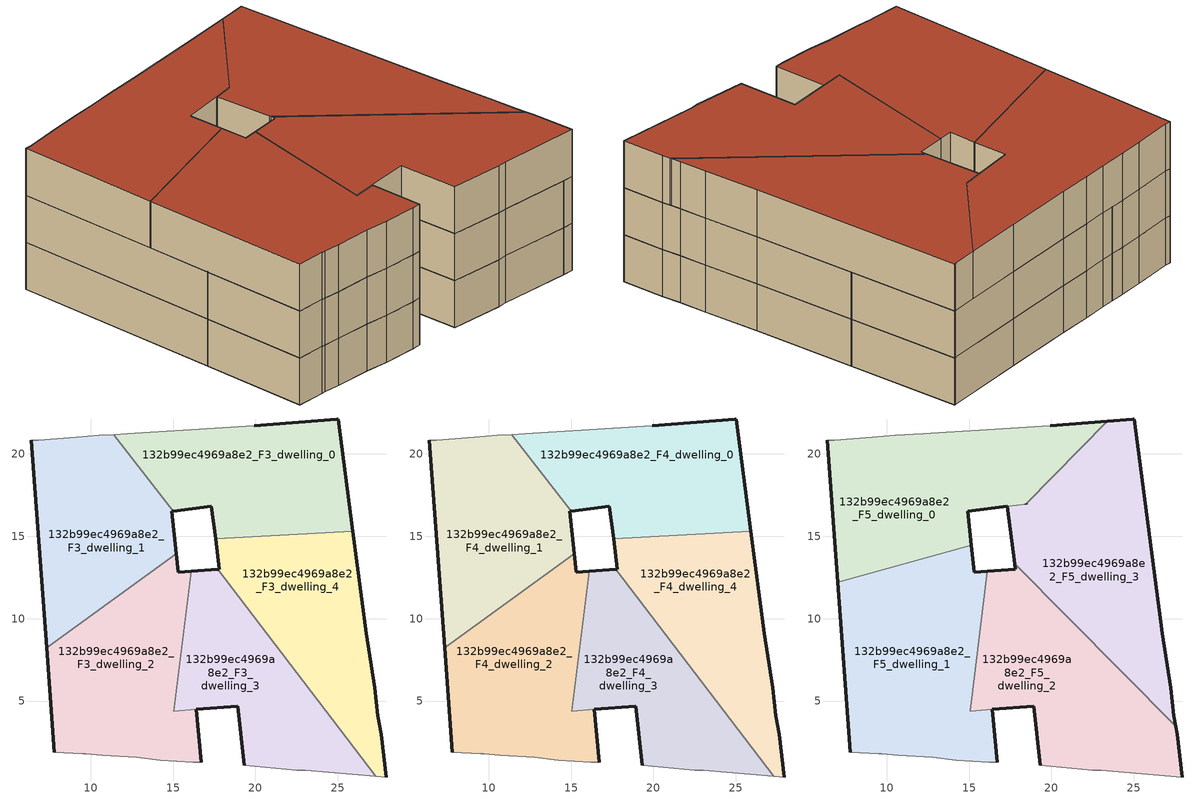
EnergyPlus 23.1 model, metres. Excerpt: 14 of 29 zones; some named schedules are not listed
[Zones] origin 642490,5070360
132b99ec4969a8e2_F3_dwelling_0
 floor to 132b99ec4969a8e2_F2_dwelling_0 (EU_floor_Construction): 25.91,15.31 25.02,22.11 24.93,22.11 19.92,21.71 15.62,21.41 13.62,21.31 12.21,21.21 11.42,21.17 15,16.52 17.32,16.81 17.57,14.84 z9
 wall outside (EU_wall_Construction): 19.92,21.71 24.93,22.11 25.02,22.11 25.91,15.31 / 17.57,14.84 17.32,16.81 15,16.52 z9:12
 wall adiabatic (EU_wall_Construction): 11.42,21.17 12.21,21.21 13.62,21.31 15.62,21.41 19.92,21.71 z9:12
 wall to 132b99ec4969a8e2_F3_dwelling_4 (EU_wall_Construction): 25.91,15.31 17.57,14.84 z9:12
 wall to 132b99ec4969a8e2_F3_dwelling_1 (EU_wall_Construction): 15,16.52 11.42,21.17 z9:12
132b99ec4969a8e2_F3_dwelling_1
 floor to 132b99ec4969a8e2_F2_dwelling_1 (EU_floor_Construction): 15.19,13.93 14.92,16.51 15,16.52 11.42,21.17 10.51,21.11 9.11,21.01 6.81,20.81 6.41,20.81 7.34,8.24 z9
 wall outside (EU_wall_Construction): 15,16.52 14.92,16.51 15.19,13.93 / 7.34,8.24 6.41,20.81 z9:12
 wall adiabatic (EU_wall_Construction): 6.41,20.81 6.81,20.81 9.11,21.01 10.51,21.11 11.42,21.17 z9:12
 wall to 132b99ec4969a8e2_F3_dwelling_2 (EU_wall_Construction): 15.19,13.93 7.34,8.24 z9:12
132b99ec4969a8e2_F3_dwelling_2
 floor to 132b99ec4969a8e2_F2_dwelling_2 (EU_floor_Construction): 16.71,1.3 16.41,4.5 15.05,4.39 16.11,12.87 15.31,12.81 15.19,13.93 7.34,8.24 7.81,1.9 9.51,1.8 9.71,1.8 10.71,1.7 12.81,1.6 14.21,1.4 16.21,1.3 z9
 wall outside (EU_wall_Construction): 7.81,1.9 7.34,8.24 / 15.19,13.93 15.31,12.81 16.11,12.87 / 16.41,4.5 16.71,1.3 z9:12
 wall adiabatic (EU_wall_Construction): 16.71,1.3 16.21,1.3 14.21,1.4 12.81,1.6 10.71,1.7 9.71,1.8 9.51,1.8 7.81,1.9 z9:12
 wall to 132b99ec4969a8e2_F3_dwelling_3 (EU_wall_Construction): 16.11,12.87 16.02,12.15 15.05,4.39 16.41,4.5 z9:12
132b99ec4969a8e2_F3_dwelling_3
 floor to 132b99ec4969a8e2_F2_dwelling_3 (EU_floor_Construction): 27.3,0.44 17.7,13 16.11,12.87 15.05,4.39 18.92,4.7 19.31,1.09 22.52,0.79 23.02,0.79 z9
 wall outside (EU_wall_Construction): 16.11,12.87 17.7,13 / 19.31,1.09 18.92,4.7 16.42,4.5 z9:12; 16.41,4.5,12 16.42,4.5,9 16.41,4.5,9
 wall to 132b99ec4969a8e2_F3_dwelling_4 (EU_wall_Construction): 17.7,13 27.3,0.44 z9:12
 wall adiabatic (EU_wall_Construction): 27.3,0.44 23.02,0.79 22.52,0.79 19.31,1.09 z9:12
132b99ec4969a8e2_F3_dwelling_4
 floor to 132b99ec4969a8e2_F2_dwelling_4 (EU_floor_Construction): 27.92,0.39 27.62,3 27.42,4.1 27.22,5.8 26.72,9.1 25.91,15.31 17.57,14.84 17.82,13 17.7,13 27.3,0.44 z9
 wall outside (EU_wall_Construction): 17.7,13 17.82,13 17.57,14.84 / 25.91,15.31 26.72,9.1 27.22,5.8 27.42,4.1 27.62,3 27.92,0.39 z9:12
 wall adiabatic (EU_wall_Construction): 27.92,0.39 27.3,0.44 z9:12
132b99ec4969a8e2_F4_dwelling_0
 floor to 132b99ec4969a8e2_F3_dwelling_0 (EU_floor_Construction): 25.91,15.31 25.02,22.11 24.93,22.11 19.92,21.71 15.62,21.41 13.62,21.31 12.21,21.21 11.42,21.17 15,16.52 17.32,16.81 17.57,14.84 z12
 wall outside (EU_wall_Construction): 19.92,21.71 24.93,22.11 25.02,22.11 25.91,15.31 / 17.57,14.84 17.32,16.81 15,16.52 z12:15
 wall adiabatic (EU_wall_Construction): 11.42,21.17 12.21,21.21 13.62,21.31 15.62,21.41 19.92,21.71 z12:15
 wall to 132b99ec4969a8e2_F4_dwelling_4 (EU_wall_Construction): 25.91,15.31 17.57,14.84 z12:15
 wall to 132b99ec4969a8e2_F4_dwelling_1 (EU_wall_Construction): 15,16.52 11.42,21.17 z12:15
132b99ec4969a8e2_F4_dwelling_1
 floor to 132b99ec4969a8e2_F3_dwelling_1 (EU_floor_Construction): 15.19,13.93 14.92,16.51 15,16.52 11.42,21.17 10.51,21.11 9.11,21.01 6.81,20.81 6.41,20.81 7.34,8.24 z12
 wall outside (EU_wall_Construction): 15,16.52 14.92,16.51 15.19,13.93 / 7.34,8.24 6.41,20.81 z12:15
 wall adiabatic (EU_wall_Construction): 6.41,20.81 6.81,20.81 9.11,21.01 10.51,21.11 11.42,21.17 z12:15
 wall to 132b99ec4969a8e2_F4_dwelling_2 (EU_wall_Construction): 15.19,13.93 7.34,8.24 z12:15
132b99ec4969a8e2_F4_dwelling_2
 floor to 132b99ec4969a8e2_F3_dwelling_2 (EU_floor_Construction): 16.71,1.3 16.41,4.5 15.05,4.39 16.11,12.87 15.31,12.81 15.19,13.93 7.34,8.24 7.81,1.9 9.51,1.8 9.71,1.8 10.71,1.7 12.81,1.6 14.21,1.4 16.21,1.3 z12
 wall outside (EU_wall_Construction): 7.81,1.9 7.34,8.24 / 15.19,13.93 15.31,12.81 16.11,12.87 / 16.41,4.5 16.71,1.3 z12:15
 wall adiabatic (EU_wall_Construction): 16.71,1.3 16.21,1.3 14.21,1.4 12.81,1.6 10.71,1.7 9.71,1.8 9.51,1.8 7.81,1.9 z12:15
 wall to 132b99ec4969a8e2_F4_dwelling_3 (EU_wall_Construction): 16.11,12.87 16.02,12.15 15.05,4.39 16.41,4.5 z12:15
132b99ec4969a8e2_F4_dwelling_3
 floor to 132b99ec4969a8e2_F3_dwelling_3 (EU_floor_Construction): 27.3,0.44 17.7,13 16.11,12.87 15.05,4.39 18.92,4.7 19.31,1.09 22.52,0.79 23.02,0.79 z12
 wall outside (EU_wall_Construction): 16.11,12.87 17.7,13 / 19.31,1.09 18.92,4.7 16.42,4.5 z12:15; 16.41,4.5,15 16.42,4.5,12 16.41,4.5,12
 wall to 132b99ec4969a8e2_F4_dwelling_4 (EU_wall_Construction): 17.7,13 27.3,0.44 z12:15
 wall adiabatic (EU_wall_Construction): 27.3,0.44 23.02,0.79 22.52,0.79 19.31,1.09 z12:15
 roof outside (EU_roof_Construction): 16.11,12.87 15.06,4.39 15.93,11.43 15.05,4.39 z15
132b99ec4969a8e2_F4_dwelling_4
 floor to 132b99ec4969a8e2_F3_dwelling_4 (EU_floor_Construction): 27.92,0.39 27.62,3 27.42,4.1 27.22,5.8 26.72,9.1 25.91,15.31 17.57,14.84 17.82,13 17.7,13 27.3,0.44 z12
 wall outside (EU_wall_Construction): 17.7,13 17.82,13 17.57,14.84 / 25.91,15.31 26.72,9.1 27.22,5.8 27.42,4.1 27.62,3 27.92,0.39 z12:15
 wall adiabatic (EU_wall_Construction): 27.92,0.39 27.3,0.44 z12:15
132b99ec4969a8e2_F5_dwelling_0
 floor to 132b99ec4969a8e2_F4_dwelling_1 (EU_floor_Construction): 15.14,14.44 14.92,16.51 15,16.52 11.42,21.17 10.51,21.11 9.11,21.01 6.81,20.81 6.41,20.81 7.05,12.21 z15
 floor to 132b99ec4969a8e2_F4_dwelling_0 (EU_floor_Construction): 18.48,16.96 23.39,21.99 19.92,21.71 15.62,21.41 13.62,21.31 12.21,21.21 11.42,21.17 15,16.52 17.32,16.81 z15
 wall outside (EU_wall_Construction): 17.31,16.81 14.92,16.51 15.14,14.44 / 7.05,12.21 6.41,20.81 / 19.92,21.71 23.39,21.99 z15:18; 17.31,16.81,18 17.32,16.81,15 17.31,16.81,15; 18.48,16.95,18 18.48,16.96,15 18.48,16.95,15
 wall to 132b99ec4969a8e2_F5_dwelling_1 (EU_wall_Construction): 15.14,14.44 7.05,12.21 z15:18
 wall adiabatic (EU_wall_Construction): 6.41,20.81 6.81,20.81 9.11,21.01 10.51,21.11 12.21,21.21 13.62,21.31 15.62,21.41 19.92,21.71 z15:18
 wall to 132b99ec4969a8e2_F5_dwelling_3 (EU_wall_Construction): 18.48,16.95 17.32,16.81 / 23.39,21.99 18.48,16.96 z15:18
 roof outside (EU_roof_Construction): 23.39,21.99 18.48,16.95 14.92,16.51 15.14,14.44 7.05,12.21 6.41,20.81 6.81,20.81 9.11,21.01 10.51,21.11 12.21,21.21 13.62,21.31 15.62,21.41 19.92,21.71 z18
132b99ec4969a8e2_F5_dwelling_1
 floor outside (EU_floor_Construction): 15.06,4.39 16.11,12.87 15.05,4.39 15.93,11.43 z15
 floor to 132b99ec4969a8e2_F4_dwelling_2 (EU_floor_Construction): 16.71,1.3 16.41,4.5 15.05,4.39 16.11,12.87 15.31,12.81 15.19,13.93 7.34,8.24 7.81,1.9 9.51,1.8 9.71,1.8 10.71,1.7 12.81,1.6 14.21,1.4 16.21,1.3 z15
 floor to 132b99ec4969a8e2_F4_dwelling_1 (EU_floor_Construction): 15.19,13.93 15.14,14.44 7.05,12.21 7.34,8.24 z15
 floor to 132b99ec4969a8e2_F4_dwelling_3 (EU_floor_Construction): 16.41,4.5 15.06,4.39 15.93,11.43 15.05,4.39 z15
 wall outside (EU_wall_Construction): 7.81,1.9 7.05,12.21 / 15.14,14.44 15.31,12.81 16.11,12.87 / 16.41,4.5 16.71,1.3 z15:18
 wall adiabatic (EU_wall_Construction): 16.71,1.3 16.21,1.3 14.21,1.4 12.81,1.6 10.71,1.7 9.71,1.8 9.51,1.8 7.81,1.9 z15:18
 wall to 132b99ec4969a8e2_F5_dwelling_2 (EU_wall_Construction): 15.06,4.39 16.41,4.5 / 16.11,12.87 15.07,4.4 z15:18; 15.07,4.4,17.98 15.07,4.4,15 15.07,4.39,15
 roof outside (EU_roof_Construction): 15.14,14.44 15.31,12.81 16.11,12.87 15.06,4.39 16.41,4.5 16.71,1.3 16.21,1.3 14.21,1.4 12.81,1.6 10.71,1.7 9.71,1.8 9.51,1.8 7.81,1.9 7.05,12.21 z18
132b99ec4969a8e2_F5_dwelling_2
 floor to 132b99ec4969a8e2_F4_dwelling_3 (EU_floor_Construction): 27.3,0.44 17.7,13 16.11,12.87 15.06,4.39 18.92,4.7 19.31,1.09 22.52,0.79 23.02,0.79 z15
 floor to 132b99ec4969a8e2_F4_dwelling_4 (EU_floor_Construction): 27.92,0.39 27.62,3 27.54,3.46 17.77,13.33 17.82,13 17.7,13 27.3,0.44 z15
 wall outside (EU_wall_Construction): 16.11,12.87 17.82,13 17.77,13.33 / 27.54,3.46 27.62,3 27.92,0.39 / 19.31,1.09 18.92,4.7 16.42,4.5 z15:18; 16.41,4.5,18 16.42,4.5,15 16.41,4.5,15
 wall to 132b99ec4969a8e2_F5_dwelling_3 (EU_wall_Construction): 17.77,13.33 27.54,3.46 z15:18
 wall adiabatic (EU_wall_Construction): 27.92,0.39 23.02,0.79 22.52,0.79 19.31,1.09 z15:18
 roof outside (EU_roof_Construction): 27.54,3.46 27.62,3 27.92,0.39 23.02,0.79 22.52,0.79 19.31,1.09 18.92,4.7 15.07,4.4 16.11,12.87 17.82,13 17.77,13.33 z18
132b99ec4969a8e2_F5_dwelling_3
 floor to 132b99ec4969a8e2_F4_dwelling_0 (EU_floor_Construction): 25.91,15.31 25.02,22.11 24.93,22.11 23.39,21.99 18.48,16.95 17.32,16.81 17.58,14.84 z15
 floor to 132b99ec4969a8e2_F4_dwelling_4 (EU_floor_Construction): 27.54,3.46 27.42,4.1 27.22,5.8 26.72,9.1 25.91,15.31 17.58,14.84 17.77,13.33 z15
 wall outside (EU_wall_Construction): 17.77,13.33 17.32,16.81 / 23.39,21.99 24.93,22.11 25.02,22.11 26.72,9.1 27.22,5.8 27.42,4.1 27.54,3.46 z15:18; 18.48,16.95,18 18.48,16.96,15 18.48,16.96,18
 roof outside (EU_roof_Construction): 25.02,22.11 26.72,9.1 27.22,5.8 27.42,4.1 27.54,3.46 17.77,13.33 17.32,16.81 18.48,16.95 23.39,21.99 24.93,22.11 z18
[Building]
EU S2 Campaign: North Axis=0; Terrain=City; Solar Distribution=FullExterior
[Site:Location]
Lyon-Bron: Latitude=45.75; Longitude=5; Time Zone=1; Elevation=198
[SizingPeriod:WeatherFileDays]
AnnualSizingPeriod: Begin Month=1; Begin Day of Month=1; End Month=12; End Day of Month=31; Day of Week for Start Day=Monday; Use Weather File Daylight Saving Period=No; Use Weather File Rain and Snow Indicators=No
[MATERIAL]
EU_InternalMass_Material: Roughness=MediumRough; Thickness=0.1; Conductivity=1; Density=1800; Specific Heat=900; Thermal Absorptance=0.9; Solar Absorptance=0.7; Visible Absorptance=0.7
[MATERIAL:NOMASS] Roughness=MediumRough; Thermal Absorptance=0.9; Solar Absorptance=0.7; Visible Absorptance=0.7
Name | Thermal Resistance
EU_wall_NoMass | 0.776494
EU_roof_NoMass | 0.486893
EU_floor_NoMass | 0.421597
[CONSTRUCTION]
EU_wall_Construction: EU_wall_NoMass
EU_roof_Construction: EU_roof_NoMass
EU_floor_Construction: EU_floor_NoMass
EU_InternalMass_Construction: EU_InternalMass_Material
[ZONE] Type=1; Multiplier=1; Ceiling Height=autocalculate; Floor Area=autocalculate; Part of Total Floor Area=Yes
Name | Volume
132b99ec4969a8e2_F3_dwelling_0; 132b99ec4969a8e2_F4_dwelling_0 | 224.459
132b99ec4969a8e2_F5_dwelling_0 | 278.939
132b99ec4969a8e2_F3_dwelling_1; 132b99ec4969a8e2_F4_dwelling_1 | 224.477
132b99ec4969a8e2_F5_dwelling_1 | 296.35
132b99ec4969a8e2_F3_dwelling_2; 132b99ec4969a8e2_F4_dwelling_2 | 240.469
132b99ec4969a8e2_F5_dwelling_2 | 264.835
132b99ec4969a8e2_F3_dwelling_3; 132b99ec4969a8e2_F4_dwelling_3 | 208.46
132b99ec4969a8e2_F5_dwelling_3 | 282.196
132b99ec4969a8e2_F3_dwelling_4; 132b99ec4969a8e2_F4_dwelling_4 | 224.462
[INTERNALMASS] Construction=EU_InternalMass_Construction
Name | Zone or ZoneList | Surface Area
132b99ec4969a8e2_F3_dwelling_0_EU_InternalMass | 132b99ec4969a8e2_F3_dwelling_0 | 74.8193
132b99ec4969a8e2_F3_dwelling_1_EU_InternalMass | 132b99ec4969a8e2_F3_dwelling_1 | 74.826
132b99ec4969a8e2_F3_dwelling_2_EU_InternalMass | 132b99ec4969a8e2_F3_dwelling_2 | 80.1559
132b99ec4969a8e2_F3_dwelling_3_EU_InternalMass | 132b99ec4969a8e2_F3_dwelling_3 | 69.4861
132b99ec4969a8e2_F3_dwelling_4_EU_InternalMass | 132b99ec4969a8e2_F3_dwelling_4 | 74.8211
132b99ec4969a8e2_F4_dwelling_0_EU_InternalMass | 132b99ec4969a8e2_F4_dwelling_0 | 74.8193
132b99ec4969a8e2_F4_dwelling_1_EU_InternalMass | 132b99ec4969a8e2_F4_dwelling_1 | 74.826
132b99ec4969a8e2_F4_dwelling_2_EU_InternalMass | 132b99ec4969a8e2_F4_dwelling_2 | 80.1559
132b99ec4969a8e2_F4_dwelling_3_EU_InternalMass | 132b99ec4969a8e2_F4_dwelling_3 | 69.4861
132b99ec4969a8e2_F4_dwelling_4_EU_InternalMass | 132b99ec4969a8e2_F4_dwelling_4 | 74.8211
132b99ec4969a8e2_F5_dwelling_0_EU_InternalMass | 132b99ec4969a8e2_F5_dwelling_0 | 92.9878
132b99ec4969a8e2_F5_dwelling_1_EU_InternalMass | 132b99ec4969a8e2_F5_dwelling_1 | 98.7828
132b99ec4969a8e2_F5_dwelling_2_EU_InternalMass | 132b99ec4969a8e2_F5_dwelling_2 | 88.2775
132b99ec4969a8e2_F5_dwelling_3_EU_InternalMass | 132b99ec4969a8e2_F5_dwelling_3 | 94.0645
[OTHEREQUIPMENT] Fuel Type=Electricity; Design Level Calculation Method=Watts/Area; Power per Zone Floor Area=1; Fraction Latent=0; Fraction Radiant=0; Fraction Lost=0; Carbon Dioxide Generation Rate=0; EndUse Subcategory=EU_Step8_InternalGains
Name | Zone or ZoneList or Space or SpaceList | Schedule
EU_Step8_InternalGain_132b99ec4969a8e2_F3_dwelling_0_f000 | 132b99ec4969a8e2_F3_dwelling_0 | EU_Step8_GainSchedule_132b99ec4969a8e2_F3_dwelling_0_f000
EU_Step8_InternalGain_132b99ec4969a8e2_F3_dwelling_1_f000 | 132b99ec4969a8e2_F3_dwelling_1 | EU_Step8_GainSchedule_132b99ec4969a8e2_F3_dwelling_1_f000
EU_Step8_InternalGain_132b99ec4969a8e2_F3_dwelling_2_f000 | 132b99ec4969a8e2_F3_dwelling_2 | EU_Step8_GainSchedule_132b99ec4969a8e2_F3_dwelling_2_f000
EU_Step8_InternalGain_132b99ec4969a8e2_F3_dwelling_3_f000 | 132b99ec4969a8e2_F3_dwelling_3 | EU_Step8_GainSchedule_132b99ec4969a8e2_F3_dwelling_3_f000
EU_Step8_InternalGain_132b99ec4969a8e2_F3_dwelling_4_f000 | 132b99ec4969a8e2_F3_dwelling_4 | EU_Step8_GainSchedule_132b99ec4969a8e2_F3_dwelling_4_f000
EU_Step8_InternalGain_132b99ec4969a8e2_F4_dwelling_0_f000 | 132b99ec4969a8e2_F4_dwelling_0 | EU_Step8_GainSchedule_132b99ec4969a8e2_F4_dwelling_0_f000
EU_Step8_InternalGain_132b99ec4969a8e2_F4_dwelling_1_f000 | 132b99ec4969a8e2_F4_dwelling_1 | EU_Step8_GainSchedule_132b99ec4969a8e2_F4_dwelling_1_f000
EU_Step8_InternalGain_132b99ec4969a8e2_F4_dwelling_2_f000 | 132b99ec4969a8e2_F4_dwelling_2 | EU_Step8_GainSchedule_132b99ec4969a8e2_F4_dwelling_2_f000
EU_Step8_InternalGain_132b99ec4969a8e2_F4_dwelling_3_f000 | 132b99ec4969a8e2_F4_dwelling_3 | EU_Step8_GainSchedule_132b99ec4969a8e2_F4_dwelling_3_f000
EU_Step8_InternalGain_132b99ec4969a8e2_F4_dwelling_4_f000 | 132b99ec4969a8e2_F4_dwelling_4 | EU_Step8_GainSchedule_132b99ec4969a8e2_F4_dwelling_4_f000
EU_Step8_InternalGain_132b99ec4969a8e2_F5_dwelling_0_f000 | 132b99ec4969a8e2_F5_dwelling_0 | EU_Step8_GainSchedule_132b99ec4969a8e2_F5_dwelling_0_f000
EU_Step8_InternalGain_132b99ec4969a8e2_F5_dwelling_1_f000 | 132b99ec4969a8e2_F5_dwelling_1 | EU_Step8_GainSchedule_132b99ec4969a8e2_F5_dwelling_1_f000
EU_Step8_InternalGain_132b99ec4969a8e2_F5_dwelling_2_f000 | 132b99ec4969a8e2_F5_dwelling_2 | EU_Step8_GainSchedule_132b99ec4969a8e2_F5_dwelling_2_f000
EU_Step8_InternalGain_132b99ec4969a8e2_F5_dwelling_3_f000 | 132b99ec4969a8e2_F5_dwelling_3 | EU_Step8_GainSchedule_132b99ec4969a8e2_F5_dwelling_3_f000
[ZONEVENTILATION:DESIGNFLOWRATE] Schedule=EU_AlwaysOn; Design Flow Rate Calculation Method=AirChanges/Hour; Air Changes per Hour=0.693814; Ventilation Type=Natural; Fan Pressure Rise=0; Fan Total Efficiency=1; Constant Term Coefficient=1; Temperature Term Coefficient=0; Velocity Term Coefficient=0; Velocity Squared Term Coefficient=0; Minimum Indoor Temperature=-100; Maximum Indoor Temperature=100; Delta Temperature=-100; Minimum Outdoor Temperature=-100; Maximum Outdoor Temperature=100; Maximum Wind Speed=40
Name | Zone or ZoneList or Space or SpaceList
EU_ConstantAir_132b99ec4969a8e2_F3_dwelling_0 | 132b99ec4969a8e2_F3_dwelling_0
EU_ConstantAir_132b99ec4969a8e2_F3_dwelling_1 | 132b99ec4969a8e2_F3_dwelling_1
EU_ConstantAir_132b99ec4969a8e2_F3_dwelling_2 | 132b99ec4969a8e2_F3_dwelling_2
EU_ConstantAir_132b99ec4969a8e2_F3_dwelling_3 | 132b99ec4969a8e2_F3_dwelling_3
EU_ConstantAir_132b99ec4969a8e2_F3_dwelling_4 | 132b99ec4969a8e2_F3_dwelling_4
EU_ConstantAir_132b99ec4969a8e2_F4_dwelling_0 | 132b99ec4969a8e2_F4_dwelling_0
EU_ConstantAir_132b99ec4969a8e2_F4_dwelling_1 | 132b99ec4969a8e2_F4_dwelling_1
EU_ConstantAir_132b99ec4969a8e2_F4_dwelling_2 | 132b99ec4969a8e2_F4_dwelling_2
EU_ConstantAir_132b99ec4969a8e2_F4_dwelling_3 | 132b99ec4969a8e2_F4_dwelling_3
EU_ConstantAir_132b99ec4969a8e2_F4_dwelling_4 | 132b99ec4969a8e2_F4_dwelling_4
EU_ConstantAir_132b99ec4969a8e2_F5_dwelling_0 | 132b99ec4969a8e2_F5_dwelling_0
EU_ConstantAir_132b99ec4969a8e2_F5_dwelling_1 | 132b99ec4969a8e2_F5_dwelling_1
EU_ConstantAir_132b99ec4969a8e2_F5_dwelling_2 | 132b99ec4969a8e2_F5_dwelling_2
EU_ConstantAir_132b99ec4969a8e2_F5_dwelling_3 | 132b99ec4969a8e2_F5_dwelling_3
[HVACTEMPLATE:ZONE:IDEALLOADSAIRSYSTEM] System Availability Schedule=EU_AlwaysOn; Maximum Heating Supply Air Temperature=50; Minimum Cooling Supply Air Temperature=13; Maximum Heating Supply Air Humidity Ratio=0.0156; Minimum Cooling Supply Air Humidity Ratio=0.0077; Heating Limit=NoLimit; Cooling Limit=NoLimit; Heating Availability Schedule=EU_AlwaysOn; Cooling Availability Schedule=EU_CoolingOff; Dehumidification Control Type=ConstantSensibleHeatRatio; Cooling Sensible Heat Ratio=0.7; Dehumidification Setpoint=60; Humidification Control Type=None; Humidification Setpoint=30; Outdoor Air Method=None; Outdoor Air Flow Rate per Person=0.00944; Outdoor Air Flow Rate per Zone Floor Area=0; Outdoor Air Flow Rate per Zone=0; Demand Controlled Ventilation Type=None; Outdoor Air Economizer Type=NoEconomizer; Heat Recovery Type=None; Sensible Heat Recovery Effectiveness=0.7; Latent Heat Recovery Effectiveness=0.65
Name | Template Thermostat
132b99ec4969a8e2_F3_dwelling_0 | EU_HeatOnly_132b99ec4969a8e2_F3_dwelling_0
132b99ec4969a8e2_F3_dwelling_1 | EU_HeatOnly_132b99ec4969a8e2_F3_dwelling_1
132b99ec4969a8e2_F3_dwelling_2 | EU_HeatOnly_132b99ec4969a8e2_F3_dwelling_2
132b99ec4969a8e2_F3_dwelling_3 | EU_HeatOnly_132b99ec4969a8e2_F3_dwelling_3
132b99ec4969a8e2_F3_dwelling_4 | EU_HeatOnly_132b99ec4969a8e2_F3_dwelling_4
132b99ec4969a8e2_F4_dwelling_0 | EU_HeatOnly_132b99ec4969a8e2_F4_dwelling_0
132b99ec4969a8e2_F4_dwelling_1 | EU_HeatOnly_132b99ec4969a8e2_F4_dwelling_1
132b99ec4969a8e2_F4_dwelling_2 | EU_HeatOnly_132b99ec4969a8e2_F4_dwelling_2
132b99ec4969a8e2_F4_dwelling_3 | EU_HeatOnly_132b99ec4969a8e2_F4_dwelling_3
132b99ec4969a8e2_F4_dwelling_4 | EU_HeatOnly_132b99ec4969a8e2_F4_dwelling_4
132b99ec4969a8e2_F5_dwelling_0 | EU_HeatOnly_132b99ec4969a8e2_F5_dwelling_0
132b99ec4969a8e2_F5_dwelling_1 | EU_HeatOnly_132b99ec4969a8e2_F5_dwelling_1
132b99ec4969a8e2_F5_dwelling_2 | EU_HeatOnly_132b99ec4969a8e2_F5_dwelling_2
132b99ec4969a8e2_F5_dwelling_3 | EU_HeatOnly_132b99ec4969a8e2_F5_dwelling_3
